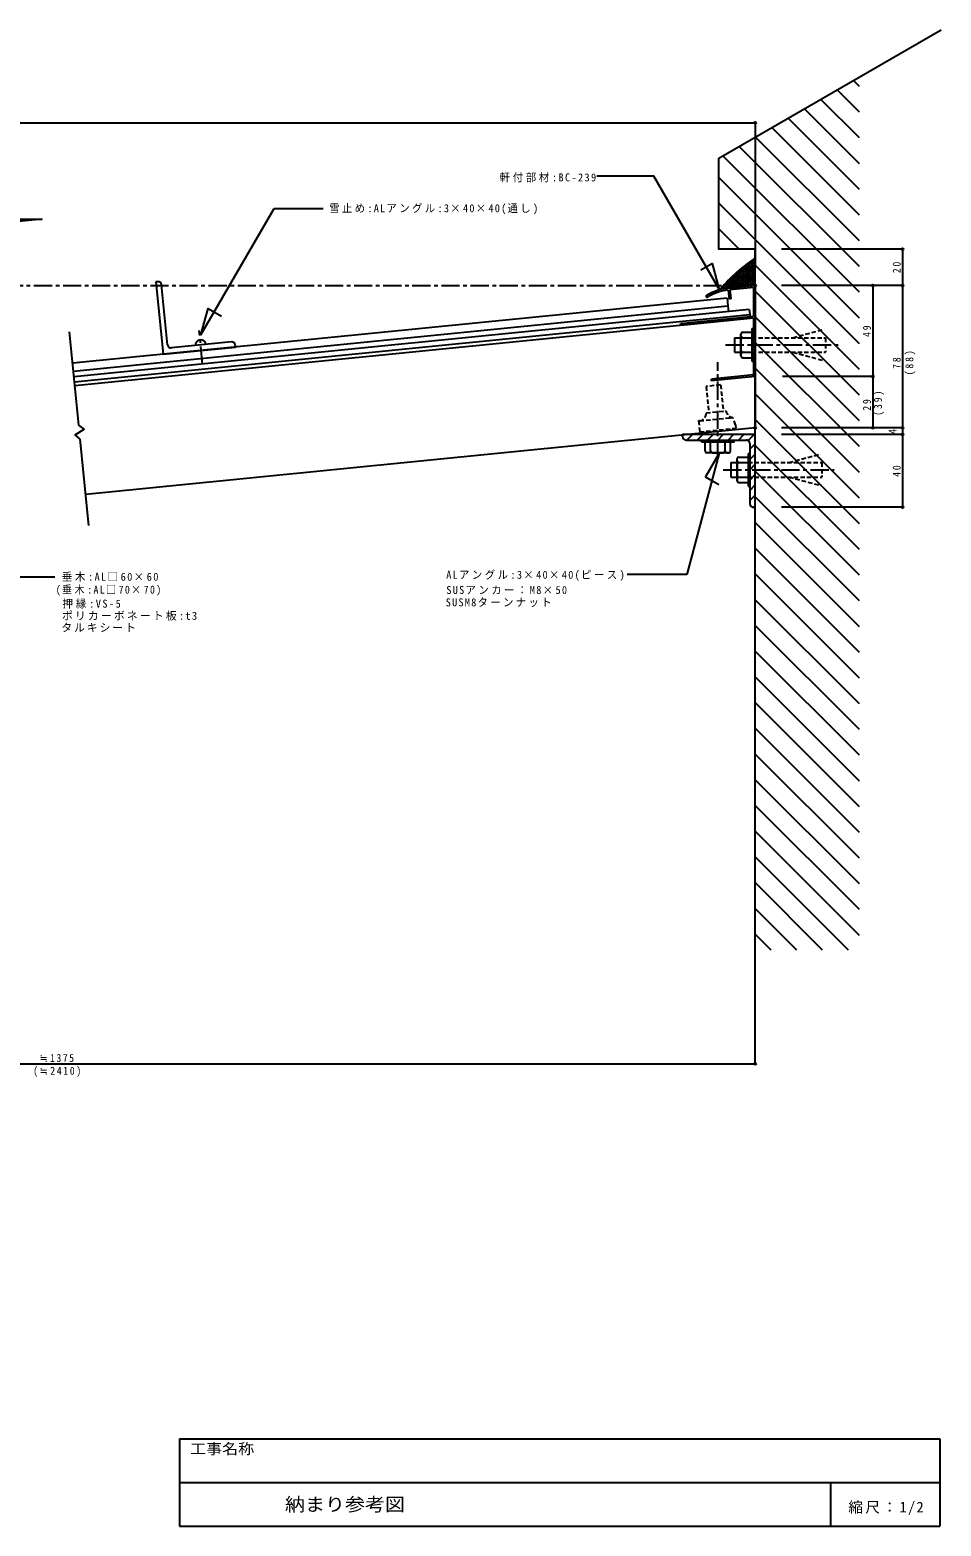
# Model space of a CAD drawing. Units: millimetres at full size, sheet at 1:2, with parts at other scales. Extents: x -523 to 569, y -396 to 427.
# Drawn here: x 68 to 569, y -396 to 427 of the extents above; entities that cross this region are included whole.
import ezdxf
from ezdxf.enums import TextEntityAlignment as Align

# ---------------------------------------------------------------- set-up
doc = ezdxf.new("R2010")
doc.units = ezdxf.units.MM
doc.header["$LTSCALE"] = 2
doc.header["$PDMODE"] = 32
doc.header["$PDSIZE"] = 1
doc.linetypes.add('CHAIN1', pattern=[8, 5, -1, 1, -1])
doc.linetypes.add('DASHED1', pattern=[1.8, 1.2, -0.6])
doc.layers.add('0-0', color=4, linetype='Continuous')
doc.layers.add('1-0', color=7, linetype='Continuous')
doc.styles.add('ＭＳ ゴシック', font='')
doc.styles.get('ＭＳ ゴシック').set_extended_font_data('MS Gothic')

msp = doc.modelspace()

# ---------------------------------------------------------------- linework, layer by layer
at = {"layer": '0-0'}
for p, q in [((520.496, 398.743), (523.6, 395.639)), ((502.565, 388.39), (523.6, 367.355)), ((511.53, 393.566), (523.6, 381.497)), ((493.599, 383.214), (523.6, 353.213)), ((475.667, 372.861), (523.6, 324.929)), ((484.633, 378.037), (523.6, 339.071)), ((457.736, 362.508), (523.6, 296.644)), ((466.702, 367.684), (523.6, 310.786)), ((448.77, 357.332), (523.6, 282.502)), ((446.527, 345.433), (523.6, 268.36)), ((446.527, 331.29), (523.6, 254.218)), ((446.527, 317.148), (457.639, 306.037)), ((466.527, 297.148), (523.6, 240.076)), ((466.527, 283.006), (523.6, 225.934)), ((466.527, 268.864), (523.6, 211.792)), ((466.527, 254.722), (523.6, 197.649)), ((466.527, 240.58), (523.6, 183.507)), ((466.527, 226.438), (523.6, 169.365)), ((466.527, 212.295), (523.6, 155.223)), ((466.527, 198.153), (523.6, 141.081)), ((446.741, 193.834), (428.889, 127.21)), ((466.527, 184.011), (523.6, 126.939)), ((466.527, 169.869), (523.6, 112.797)), ((466.527, 155.727), (523.6, 98.654)), ((466.527, 141.585), (523.6, 84.512)), ((35.958, 125.909), (81.476, 125.909)), ((428.889, 127.21), (396.1, 127.21)), ((466.527, 127.443), (523.6, 70.37)), ((466.527, 113.3), (523.6, 56.228)), ((466.527, 99.158), (523.6, 42.086)), ((466.527, 85.016), (523.6, 27.944)), ((466.527, 70.874), (523.6, 13.802)), ((466.527, 56.732), (523.6, -0.34)), ((466.527, 42.59), (523.6, -14.483)), ((466.527, 28.448), (523.6, -28.625)), ((466.527, 14.306), (523.6, -42.767)), ((466.527, 0.163), (523.6, -56.909)), ((466.527, -13.979), (523.6, -71.051)), ((466.527, -28.121), (517.522, -79.116)), ((466.527, -42.263), (503.38, -79.116)), ((466.527, -56.405), (489.238, -79.116)), ((466.527, -70.547), (475.096, -79.116))]:
    msp.add_line(p, q, dxfattribs=at)
at = {"layer": '0-0', "color": 3}
for p, q in [((150, -348), (568, -348)), ((150, -348), (150, -396)), ((568, -348), (568, -396)), ((150, -372), (568, -372)), ((508, -396), (508, -372)), ((150, -396), (568, -396))]:
    msp.add_line(p, q, dxfattribs=at)
at = {"layer": '1-0'}
for p, q in [((446.527, 356.037), (568.679, 426.561)), ((466.527, -86.651), (466.527, 306.037)), ((138.071, 288.145), (137.076, 288.046)), ((137.076, 288.046), (141.048, 248.244)), ((143.537, 253.517), (140.26, 286.354)), ((463.284, 272.853), (92.101, 235.804)), ((451.549, 274.697), (451.847, 271.711)), ((463.284, 272.853), (463.682, 268.873)), ((463.582, 269.868), (92.399, 232.819)), ((178.563, 255.003), (145.726, 251.725)), ((455.18, 257.364), (455.18, 249.364)), ((455.18, 257.364), (464.68, 257.364)), ((458.68, 258.364), (458.68, 259.364)), ((458.68, 247.364), (458.68, 258.364)), ((458.68, 256.364), (458.68, 250.364)), ((459.68, 260.364), (464.68, 260.364)), ((464.68, 262.364), (464.68, 244.364)), ((464.68, 262.364), (465.68, 262.364)), ((141.048, 248.244), (180.851, 252.216)), ((180.751, 253.212), (180.851, 252.216)), ((455.18, 249.364), (464.68, 249.364)), ((458.68, 248.364), (458.68, 247.364)), ((459.68, 246.364), (464.68, 246.364)), ((429.005, 201.106), (432.005, 204.106)), ((434.662, 201.106), (437.662, 204.106)), ((436.975, 200.106), (436.975, 201.106)), ((436.975, 201.106), (454.975, 201.106)), ((438.975, 195.106), (438.975, 200.106)), ((440.319, 201.106), (443.319, 204.106)), ((441.975, 194.106), (441.975, 200.106)), ((445.975, 201.106), (448.975, 204.106)), ((449.975, 194.106), (449.975, 200.106)), ((451.632, 201.106), (454.632, 204.106)), ((452.975, 195.106), (452.975, 200.106)), ((457.289, 201.106), (460.289, 204.106)), ((462.632, 200.792), (465.946, 204.106)), ((463.555, 196.059), (466.555, 199.059)), ((440.975, 194.106), (439.975, 194.106)), ((451.975, 194.106), (440.975, 194.106)), ((442.975, 194.106), (448.975, 194.106)), ((450.975, 194.106), (451.975, 194.106)), ((456.555, 189.745), (456.555, 190.745)), ((456.555, 178.745), (456.555, 189.745)), ((457.555, 191.745), (462.555, 191.745)), ((462.555, 193.745), (462.555, 175.745)), ((462.555, 193.745), (463.555, 193.745)), ((463.555, 190.402), (466.555, 193.402)), ((453.055, 188.745), (453.055, 180.745)), ((453.055, 188.745), (462.555, 188.745)), ((456.555, 187.745), (456.555, 181.745)), ((463.555, 184.745), (466.555, 187.745)), ((463.555, 179.088), (466.555, 182.088)), ((453.055, 180.745), (462.555, 180.745)), ((456.555, 179.745), (456.555, 178.745)), ((457.555, 177.745), (462.555, 177.745)), ((463.555, 173.431), (466.555, 176.431)), ((463.555, 167.775), (466.555, 170.775)), ((465.544, 164.107), (466.555, 165.118))]:
    msp.add_line(p, q, dxfattribs=at)
at = {"layer": '1-0', "color": 4}
for p, q in [((-373.083, 375.488), (466.527, 375.488)), ((466.527, 375.488), (466.527, 296.372)), ((410.769, 346.236), (379.51, 346.236)), ((446.884, 283.683), (410.769, 346.236)), ((161.879, 258.874), (202.025, 328.41)), ((202.025, 328.41), (228.982, 328.41)), ((547.535, 306.037), (480.977, 306.037)), ((547.535, 306.037), (547.535, 286.037)), ((443.002, 298.172), (436.67, 294.516)), ((446.884, 283.683), (443.002, 298.172)), ((448.492, 284.233), (462.755, 298.497)), ((450.064, 284.391), (466.527, 300.854)), ((451.635, 284.548), (466.527, 299.44)), ((453.206, 284.705), (466.527, 298.026)), ((454.778, 284.862), (466.527, 296.612)), ((460.128, 296.488), (466.527, 290.089)), ((460.92, 297.11), (466.527, 291.503)), ((461.72, 297.724), (466.527, 292.917)), ((462.529, 298.33), (466.527, 294.331)), ((463.346, 298.926), (466.527, 295.746)), ((464.172, 299.514), (466.527, 297.16)), ((465.007, 300.094), (466.527, 298.574)), ((465.851, 300.664), (466.527, 299.988)), ((451.291, 288.354), (454.783, 284.862)), ((451.981, 289.078), (456.068, 284.991)), ((452.68, 289.794), (457.354, 285.12)), ((453.387, 290.501), (458.64, 285.248)), ((454.102, 291.2), (459.925, 285.377)), ((454.826, 291.891), (461.211, 285.505)), ((455.558, 292.573), (462.497, 285.634)), ((456.298, 293.246), (463.782, 285.762)), ((456.349, 285.019), (466.527, 295.197)), ((457.047, 293.911), (465.068, 285.891)), ((457.805, 294.568), (466.354, 286.019)), ((457.92, 285.176), (466.527, 293.783)), ((458.571, 295.217), (466.527, 287.26)), ((459.345, 295.856), (466.527, 288.675)), ((459.491, 285.333), (466.527, 292.369)), ((461.063, 285.49), (466.527, 290.955)), ((462.634, 285.648), (466.527, 289.54)), ((464.205, 285.805), (466.527, 288.126)), ((447.967, 284.607), (448.354, 284.22)), ((448.615, 285.374), (449.64, 284.348)), ((449.271, 286.131), (450.926, 284.477)), ((449.936, 286.881), (452.211, 284.605)), ((450.609, 287.622), (453.497, 284.734)), ((465.777, 285.962), (466.527, 286.712)), ((547.535, 286.037), (480.977, 286.037)), ((531.129, 286.037), (481.557, 286.037)), ((531.129, 286.037), (531.129, 235.992)), ((547.535, 286.037), (547.535, 207.854)), ((94.744, 209.327), (89.622, 260.642)), ((531.129, 235.992), (481.557, 235.992)), ((531.129, 235.992), (531.129, 207.854)), ((547.535, 207.854), (480.977, 207.854)), ((531.129, 207.854), (481.557, 207.854)), ((547.535, 207.854), (547.535, 204.106)), ((100.264, 154.024), (95.519, 201.565)), ((547.535, 204.106), (480.977, 204.106)), ((547.535, 204.106), (547.535, 164.106)), ((547.535, 164.106), (480.977, 164.106)), ((466.527, -141.907), (466.527, -86.651)), ((-303.083, -141.907), (466.527, -141.907))]:
    msp.add_line(p, q, dxfattribs=at)
at = {"layer": '1-0', "color": 4, "linetype": 'CHAIN1'}
for p, q in [((-457.958, 286.037), (466.527, 286.037)), ((162.755, 242.602), (160.893, 261.253)), ((450.261, 253.364), (512.101, 253.364)), ((445.975, 191.222), (445.975, 243.967)), ((448.932, 184.745), (509.976, 184.745))]:
    msp.add_line(p, q, dxfattribs=at)
at = {"layer": '1-0', "color": 2}
for p, q in [((451.627, 283.542), (452.124, 278.567)), ((465.527, 284.932), (452.622, 283.641)), ((452.622, 283.641), (453.119, 278.666)), ((465.527, 284.932), (465.527, 269.057)), ((466.527, 285.237), (466.527, 207.854)), ((451.101, 279.174), (91.356, 243.267)), ((453.119, 278.666), (452.124, 278.567)), ((465.527, 268.052), (92.598, 230.829)), ((465.527, 269.057), (425.527, 265.057)), ((425.627, 264.062), (425.527, 265.057)), ((465.527, 268.052), (425.627, 264.062)), ((442.527, 233.593), (442.428, 234.588)), ((466.527, 235.992), (442.527, 233.593)), ((466.527, 207.854), (98.557, 171.125)), ((426.555, 203.106), (426.555, 204.106)), ((466.555, 204.106), (426.555, 204.106)), ((428.555, 201.106), (461.555, 201.106)), ((463.555, 199.106), (463.555, 166.106)), ((466.555, 164.106), (466.555, 204.106)), ((465.555, 164.106), (466.555, 164.106))]:
    msp.add_line(p, q, dxfattribs=at)
at = {"layer": '1-0', "linetype": 'DASHED1'}
for p, q in [((464.68, 257.364), (505.18, 257.364)), ((487.18, 257.364), (504.567, 262.023)), ((505.18, 257.364), (505.18, 249.364)), ((464.68, 249.364), (505.18, 249.364)), ((487.18, 249.364), (504.567, 244.705)), ((447.522, 231.383), (448.962, 216.954)), ((439.509, 216.011), (450.455, 217.103)), ((435.926, 211.633), (435.429, 211.584)), ((435.429, 211.584), (436.025, 205.613)), ((435.926, 211.633), (454.202, 213.457)), ((436.025, 205.613), (455.926, 207.6)), ((452.842, 213.322), (454.202, 213.457)), ((455.75, 209.361), (454.183, 213.509)), ((455.75, 209.361), (455.926, 207.6)), ((485.055, 188.745), (502.442, 193.404)), ((462.555, 188.745), (503.055, 188.745)), ((503.055, 188.745), (503.055, 180.745)), ((462.555, 180.745), (503.055, 180.745)), ((485.055, 180.745), (502.442, 176.086))]:
    msp.add_line(p, q, dxfattribs=at)
at = {"layer": '1-0'}
for points in [[(466.527, 306.037), (446.527, 306.037), (446.527, 356.037)], [(464.68, 244.364), (465.68, 244.364), (465.68, 262.364)], [(436.975, 200.106), (454.975, 200.106), (454.975, 201.106)], [(462.555, 175.745), (463.555, 175.745), (463.555, 193.745)]]:
    msp.add_lwpolyline(points, dxfattribs=at)
at = {"layer": '1-0', "color": 4}
for points in [[(-25.641, 322.488), (74.359, 322.488), (-25.146, 312.556)], [(161.879, 258.874), (165.761, 273.363), (173.143, 269.101)], [(95.519, 201.565), (92.673, 203.894), (97.589, 206.998), (94.744, 209.327)], [(446.741, 193.834), (439.241, 180.844), (446.595, 176.598)]]:
    msp.add_lwpolyline(points, dxfattribs=at)
at = {"layer": '1-0', "color": 2}
for points in [[(466.527, 285.237), (466.527, 286.037), (451.03, 284.487)], [(451.101, 279.174), (451.549, 274.697), (91.803, 238.789)], [(465.527, 268.052), (465.527, 236.897), (442.428, 234.588)]]:
    msp.add_lwpolyline(points, dxfattribs=at)
at = {"layer": '1-0', "linetype": 'DASHED1'}
msp.add_lwpolyline([(447.522, 231.383), (439.562, 230.588), (441.002, 216.16)], dxfattribs=at)
at = {"layer": '1-0', "color": 4}
msp.add_arc((512.568, 230.642), 84.176, 122.96394, 140.62562, dxfattribs=at)
at = {"layer": '1-0'}
for centre, radius, start, end in [((138.269, 286.155), 2, 5.7, 95.7), ((161.701, 253.162), 3, 5.7, 185.7), ((178.761, 253.013), 2, 5.7, 95.7), ((459.68, 259.364), 1, 90, 180), ((459.68, 258.364), 1, 180, 270), ((459.68, 256.364), 1, 90, 180), ((145.527, 253.716), 2, 185.7, 275.7), ((459.68, 250.364), 1, 180, 270), ((459.68, 248.364), 1, 90, 180), ((459.68, 247.364), 1, 180, 270), ((439.975, 195.106), 1, 180, 270), ((440.975, 195.106), 1, 270, 0), ((442.975, 195.106), 1, 180, 270), ((448.975, 195.106), 1, 270, 0), ((450.975, 195.106), 1, 180, 270), ((451.975, 195.106), 1, 270, 0), ((457.555, 190.745), 1, 90, 180), ((457.555, 189.745), 1, 180, 270), ((457.555, 187.745), 1, 90, 180), ((457.555, 181.745), 1, 180, 270), ((457.555, 179.745), 1, 90, 180), ((457.555, 178.745), 1, 180, 270)]:
    msp.add_arc(centre, radius, start, end, dxfattribs=at)
at = {"layer": '1-0', "color": 2}
for centre, radius, start, end in [((440.06, 280.047), 0.5, 123.08696, 214.22177), ((440.06, 280.047), 0.5, 214.22177, 303.08698), ((453.842, 258.895), 25.746, 96.27188, 123.08698), ((453.842, 258.895), 24.746, 95.13689, 123.08698), ((428.555, 203.106), 2, 180, 270), ((461.555, 199.106), 2, 0, 90), ((465.555, 166.106), 2, 180, 270)]:
    msp.add_arc(centre, radius, start, end, dxfattribs=at)
at = {"layer": '1-0', "linetype": 'DASHED1'}
for centre, start, end in [((435.529, 215.613), 275.7, 5.7), ((454.435, 217.501), 185.7, 266.38179)]:
    msp.add_arc(centre, 4, start, end, dxfattribs=at)
at = {"layer": '1-0', "color": 1}
for p in [(466.527, 375.488), (547.535, 306.037), (466.527, 286.037), (531.129, 286.037), (547.535, 286.037), (531.129, 235.992), (466.527, 207.854), (531.129, 207.854), (547.535, 207.854), (547.535, 204.106), (547.535, 164.106), (466.527, -141.907)]:
    msp.add_point(p, dxfattribs=at)

# ---------------------------------------------------------------- texts
at = {"layer": '0-0', "color": 7, "style": 'ＭＳ ゴシック', "width": 1.1}
msp.add_text('工事名称', height=5.865, dxfattribs=at).set_placement((155.901, -358.188), align=Align.BOTTOM_LEFT)
at = {"layer": '0-0', "color": 3, "style": 'ＭＳ ゴシック', "width": 1.1}
msp.add_text('納まり参考図', height=7.331, dxfattribs=at).set_placement((208.027, -389.945), align=Align.BOTTOM_LEFT)
at = {"layer": '0-0', "color": 7, "attachment_point": 7, "style": 'ＭＳ ゴシック'}
for s, insert, char_height in [('\\T1.26;\\W0.95;垂木:AL□60×60', (85.432, 123.23), 4.399), ('\\T1.24;\\W0.95;ALアングル:3×40×40(ピース)', (296.671, 123.635), 4.399), ('\\T1.28;\\W0.9;(垂木:AL□70×70)', (82.087, 115.482), 4.399), ('\\T1.17;縮尺：1/2', (517.717, -389.945), 5.865)]:
    msp.add_mtext(s, dxfattribs=dict(at, insert=insert, char_height=char_height))
at = {"layer": '1-0', "style": 'ＭＳ ゴシック'}
msp.add_text('4', height=4.399, rotation=90, dxfattribs=at).set_placement((545.536, 204.39), align=Align.BOTTOM_LEFT)
at = {"layer": '1-0', "char_height": 4.399, "attachment_point": 7, "style": 'ＭＳ ゴシック'}
for s, insert in [('\\T1.26;\\W0.95;軒付部材:BC-239', (326.044, 342.782)), ('\\T1.23;\\W0.95;雪止め:ALアングル:3×40×40(通し)', (232.322, 325.155)), ('\\T1.24;\\W0.95;SUSアンカー：M8×50', (296.712, 116.221)), ('\\T1.19;ポリカーボネート板:t3', (85.423, 101.768)), ('\\T1.28;\\W0.95;押縁:VS-5', (85.794, 108.44)), ('\\T1.23;\\W0.95;SUSM8ターンナット', (296.392, 109.19)), ('\\T1.17;タルキシート', (85.052, 95.467)), ('\\T1.3;\\W0.9;≒1375', (73.222, -140.907)), ('\\T1.33;\\W0.9;(≒2410)', (69.606, -149.053))]:
    msp.add_mtext(s, dxfattribs=dict(at, insert=insert))
at = {"layer": '1-0', "char_height": 4.399, "attachment_point": 7, "rotation": 90, "style": 'ＭＳ ゴシック'}
for s, insert in [('\\T1.36;\\W0.9;20', (546.535, 292.787)), ('\\T1.36;\\W0.9;49', (530.129, 257.765)), ('\\T1.38;\\W0.9;(88)', (554.587, 236.633)), ('\\T1.36;\\W0.9;78', (546.535, 240.195)), ('\\T1.36;\\W0.9;29', (530.159, 217.205)), ('\\T1.38;\\W0.9;(39)', (537.3, 214.408)), ('\\T1.36;\\W0.9;40', (546.535, 180.856))]:
    msp.add_mtext(s, dxfattribs=dict(at, insert=insert))

doc.saveas('drawing.dxf')
